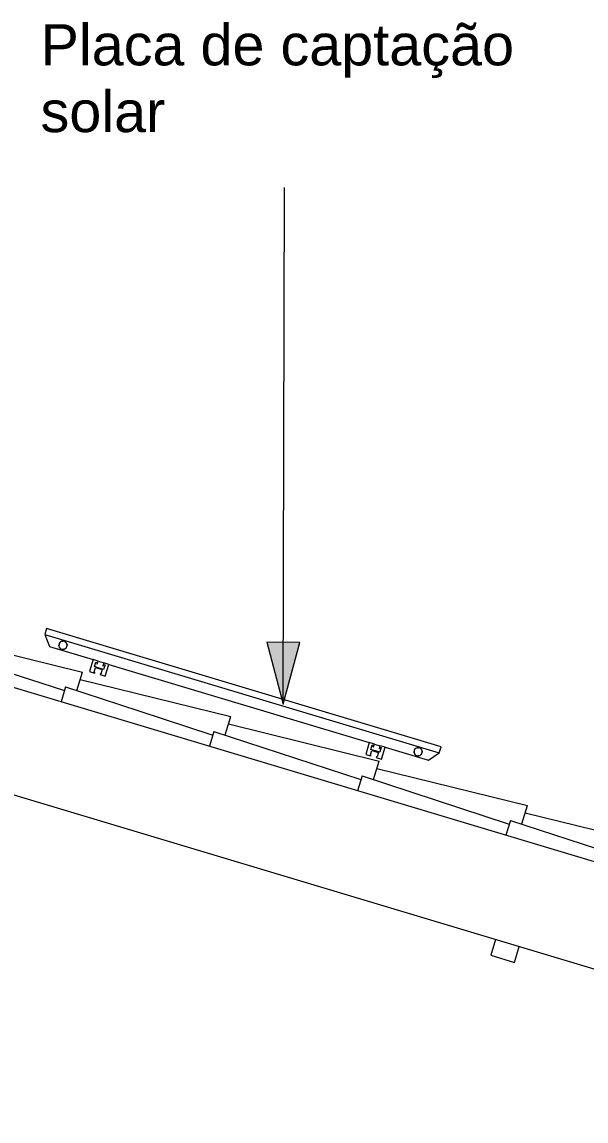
# Model space of a CAD drawing. Header units: millimetres. Extents: x -50912 to 58751, y -45352 to 5553.
# Drawn here: x 31025 to 32394, y 2523 to 5190 of the extents above; entities that cross this region are included whole.
import ezdxf

# ---------------------------------------------------------------- set-up
doc = ezdxf.new("R2010")
doc.units = ezdxf.units.MM
for name, color, linetype, lineweight in [('A-GENM', 13, 'Continuous', 9), ('A-GLAZ-CURT', 52, 'Continuous', 9), ('A-GLAZ-CWMG', 51, 'Continuous', 9), ('A-ROOF-OTLN', 132, 'Continuous', 9), ('G-ANNO-TEXT', 231, 'Continuous', 9), ('P-SANR-FIXT', 6, 'Continuous', 9)]:
    doc.layers.add(name, color=color, linetype=linetype, lineweight=lineweight)
doc.styles.add('Arial_1', font='arial.ttf', dxfattribs={"height": 100})

# ---------------------------------------------------------------- blocks, each defined once
blk = doc.blocks.new('Rectangular Mullion - Terça-3868470-FACHADA LATERAL ESQUERDA GARAGEM')
at = {"layer": 'A-GLAZ-CWMG'}
for p, q in [((-37938.4, 2963.1), (-37949.9, 2924.8)), ((-37892.4, 2907.6), (-37880.9, 2945.9)), ((-37949.9, 2924.8), (-37892.4, 2907.6))]:
    blk.add_line(p, q, dxfattribs=at)
blk = doc.blocks.new('CRT_HDR_AQC_Placa solar para telhado - 1_00 x 0_96-3871470-FACHADA LATERAL ESQUERDA GARAGEM')
at = {"layer": 'A-GENM'}
for p, q in [((-39028.2, 3718.1), (-39032.5, 3703.8)), ((-38070.4, 3430.8), (-39028.2, 3718.1)), ((-39032.5, 3703.8), (-38074.7, 3416.4)), ((-39032.5, 3703.8), (-39020.5, 3674.1)), ((-38996.9, 3682.4), (-38995.6, 3684.2)), ((-38994.6, 3685.1), (-38993.9, 3685.6)), ((-38991.9, 3686.7), (-38991.1, 3687)), ((-38989.8, 3687.3), (-38987.5, 3687.4)), ((-38983.3, 3686.1), (-38981.5, 3684.8)), ((-38980.5, 3683.8), (-38980, 3683.1)), ((-39020.5, 3674.1), (-38915.2, 3642.5)), ((-38998.1, 3675.9), (-38998.2, 3678.1)), ((-38997.5, 3673.7), (-38997.8, 3674.5)), ((-38995.9, 3671), (-38996.4, 3671.7)), ((-38993.1, 3668.7), (-38995, 3670)), ((-38986.6, 3667.5), (-38988.9, 3667.4)), ((-38984.5, 3668.1), (-38985.3, 3667.8)), ((-38979.9, 3671.9), (-38980.4, 3671.2)), ((-38978.9, 3681.1), (-38978.6, 3680.3)), ((-38978.3, 3679), (-38978.2, 3676.8)), ((-38902.3, 3638.6), (-38889.3, 3634.7)), ((-38876.9, 3631), (-38244.7, 3441.3)), ((-38232.3, 3437.6), (-38218.8, 3433.6)), ((-38206.4, 3429.8), (-38101, 3398.2)), ((-38136, 3417.2), (-38136.1, 3419.5)), ((-38135.4, 3415.1), (-38135.7, 3415.9)), ((-38134.9, 3423.7), (-38133.5, 3425.6)), ((-38132.6, 3426.5), (-38131.9, 3427)), ((-38129.9, 3428.1), (-38129, 3428.4)), ((-38127.7, 3428.7), (-38125.5, 3428.8)), ((-38121.2, 3427.5), (-38119.4, 3426.2)), ((-38118.5, 3425.2), (-38117.9, 3424.5)), ((-38116.9, 3422.5), (-38116.6, 3421.7)), ((-38116.3, 3420.4), (-38116.2, 3418.1)), ((-38101, 3398.2), (-38074.7, 3416.4)), ((-38074.7, 3416.4), (-38070.4, 3430.8)), ((-38133.8, 3412.4), (-38134.4, 3413.1)), ((-38131.7, 3410.5), (-38132.9, 3411.4)), ((-38124.6, 3408.9), (-38126.8, 3408.8)), ((-38122.4, 3409.5), (-38123.3, 3409.2)), ((-38119.8, 3411.1), (-38120.5, 3410.6)), ((-38117.5, 3413.9), (-38118.8, 3412.1))]:
    blk.add_line(p, q, dxfattribs=at)
for centre, start, end in [((-38988.2, 3677.4), 343.3008, 163.3008), ((-38988.2, 3677.4), 163.3008, 343.3008), ((-38126.2, 3418.8), 163.3008, 343.3008), ((-38126.2, 3418.8), 343.3008, 163.3008)]:
    blk.add_arc(centre, 10, start, end, dxfattribs=at)
blk = doc.blocks.new('Trilho para Coletor Solar - Trilho para Coletor Solar-V55-FACHADA LATERAL ESQUERDA GARAGEM')
at = {"layer": 'A-GENM'}
for p, q in [((-38244.7, 3441.3), (-38253.3, 3412.6)), ((-38232.3, 3437.6), (-38244.7, 3441.3)), ((-38241.7, 3411.2), (-38238.4, 3422)), ((-38240.8, 3424.3), (-38237.5, 3435.5)), ((-38229.9, 3421), (-38240.8, 3424.3)), ((-38238.4, 3422), (-38230.3, 3419.5)), ((-38237.5, 3435.5), (-38234.6, 3434.6)), ((-38234.6, 3434.6), (-38235.7, 3431)), ((-38235.7, 3431), (-38234.4, 3430.6)), ((-38234.4, 3430.6), (-38232.3, 3437.6)), ((-38230.3, 3419.5), (-38222.3, 3417.1)), ((-38219, 3417.8), (-38229.9, 3421)), ((-38222.3, 3417.1), (-38225.5, 3406.3)), ((-38218.8, 3433.6), (-38220.9, 3426.6)), ((-38220.9, 3426.6), (-38219.6, 3426.2)), ((-38219.6, 3426.2), (-38218.5, 3429.8)), ((-38215.6, 3428.9), (-38219, 3417.8)), ((-38206.4, 3429.8), (-38218.8, 3433.6)), ((-38218.5, 3429.8), (-38215.6, 3428.9)), ((-38215, 3401.1), (-38206.4, 3429.8)), ((-38253.3, 3412.6), (-38240.6, 3408.8)), ((-38240, 3410.7), (-38241.7, 3411.2)), ((-38240.6, 3408.8), (-38240, 3410.7)), ((-38227.1, 3406.8), (-38227.7, 3404.9)), ((-38227.7, 3404.9), (-38215, 3401.1)), ((-38225.5, 3406.3), (-38227.1, 3406.8))]:
    blk.add_line(p, q, dxfattribs=at)
blk = doc.blocks.new('COLONIAL BASE - COLONIAL BASE-V56-FACHADA LATERAL ESQUERDA GARAGEM')
at = {"layer": 'A-GLAZ-CURT'}
blk.add_line((-37146.2, 3054.5), (-36780.9, 2964.3), dxfattribs=at)
blk = doc.blocks.new('COLONIAL BASE - COLONIAL BASE-V65-FACHADA LATERAL ESQUERDA GARAGEM')
at = {"layer": 'A-GLAZ-CURT'}
for p, q in [((-37866.2, 3270.5), (-37500.9, 3180.3)), ((-37902.1, 3252.2), (-37912.9, 3216.2)), ((-37902.1, 3252.2), (-37545.2, 3135.5)), ((-37514.2, 3135.9), (-37500.9, 3180.3))]:
    blk.add_line(p, q, dxfattribs=at)
blk = doc.blocks.new('COLONIAL BASE - COLONIAL BASE-V66-FACHADA LATERAL ESQUERDA GARAGEM')
at = {"layer": 'A-GLAZ-CURT'}
for p, q in [((-38226.2, 3378.5), (-37860.9, 3288.3)), ((-38262.1, 3360.2), (-38272.9, 3324.2)), ((-38262.1, 3360.2), (-37905, 3243.4)), ((-37874.3, 3243.6), (-37860.9, 3288.3))]:
    blk.add_line(p, q, dxfattribs=at)
blk = doc.blocks.new('COLONIAL BASE - COLONIAL BASE-V67-FACHADA LATERAL ESQUERDA GARAGEM')
at = {"layer": 'A-GLAZ-CURT'}
for p, q in [((-38622.1, 3468.2), (-38632.9, 3432.2)), ((-38622.1, 3468.2), (-38264.8, 3351.3)), ((-38586.2, 3486.5), (-38220.9, 3396.3)), ((-38234.2, 3351.8), (-38220.9, 3396.3))]:
    blk.add_line(p, q, dxfattribs=at)
blk = doc.blocks.new('COLONIAL BASE - COLONIAL BASE-V68-FACHADA LATERAL ESQUERDA GARAGEM')
at = {"layer": 'A-GLAZ-CURT'}
for p, q in [((-38982.1, 3576.2), (-38992.9, 3540.2)), ((-38982.1, 3576.2), (-38804.1, 3518)), ((-38946.2, 3594.5), (-38580.9, 3504.3)), ((-38804.1, 3518), (-38624.8, 3459.3)), ((-38594.2, 3459.8), (-38580.9, 3504.3))]:
    blk.add_line(p, q, dxfattribs=at)
blk = doc.blocks.new('COLONIAL BASE - COLONIAL BASE-V69-FACHADA LATERAL ESQUERDA GARAGEM')
at = {"layer": 'A-GLAZ-CURT'}
for p, q in [((-39342.1, 3684.2), (-39352.9, 3648.2)), ((-39342.1, 3684.2), (-38984.8, 3567.3)), ((-39306.2, 3702.5), (-38940.9, 3612.3)), ((-38954.3, 3567.7), (-38940.9, 3612.3))]:
    blk.add_line(p, q, dxfattribs=at)

msp = doc.modelspace()

# ---------------------------------------------------------------- hatches: boundary and pattern name
at = {"layer": 'G-ANNO-TEXT'}
msp.add_hatch(color=7, dxfattribs=at).paths.add_polyline_path([(31659.133, 3534.512), (31699.684, 3684.416), (31619.3, 3684.608)])

# ---------------------------------------------------------------- linework, layer by layer
at = {"layer": 'A-ROOF-OTLN'}
for p, q in [((26443.116, 4943.522), (33643.116, 2783.522)), ((33643.116, 2522.515), (26443.116, 4682.515))]:
    msp.add_line(p, q, dxfattribs=at)
at = {"layer": 'G-ANNO-TEXT', "color": 7}
for p, q in [((31659.133, 3534.512), (31662.133, 4788.412)), ((31699.684, 3684.416), (31619.3, 3684.608)), ((31619.3, 3684.608), (31659.133, 3534.512)), ((31659.133, 3534.512), (31699.684, 3684.416))]:
    msp.add_line(p, q, dxfattribs=at)

# ---------------------------------------------------------------- block references
at = {"layer": 'A-GENM', "color": 7}
for p in [(69442.288, 201.144), (70112.767, 0)]:
    msp.add_blockref('Trilho para Coletor Solar - Trilho para Coletor Solar-V55-FACHADA LATERAL ESQUERDA GARAGEM', p, dxfattribs=at)
at = {"layer": 'A-GLAZ-CURT'}
for name, p in [('COLONIAL BASE - COLONIAL BASE-V69-FACHADA LATERAL ESQUERDA GARAGEM', (70112.767, 0)), ('COLONIAL BASE - COLONIAL BASE-V56-FACHADA LATERAL ESQUERDA GARAGEM', (67952.767, 648)), ('COLONIAL BASE - COLONIAL BASE-V56-FACHADA LATERAL ESQUERDA GARAGEM', (67952.767, 648)), ('COLONIAL BASE - COLONIAL BASE-V56-FACHADA LATERAL ESQUERDA GARAGEM', (67952.767, 648)), ('COLONIAL BASE - COLONIAL BASE-V56-FACHADA LATERAL ESQUERDA GARAGEM', (67952.767, 648)), ('COLONIAL BASE - COLONIAL BASE-V56-FACHADA LATERAL ESQUERDA GARAGEM', (67952.767, 648)), ('COLONIAL BASE - COLONIAL BASE-V56-FACHADA LATERAL ESQUERDA GARAGEM', (67952.767, 648)), ('COLONIAL BASE - COLONIAL BASE-V56-FACHADA LATERAL ESQUERDA GARAGEM', (67952.767, 648)), ('COLONIAL BASE - COLONIAL BASE-V56-FACHADA LATERAL ESQUERDA GARAGEM', (67952.767, 648)), ('COLONIAL BASE - COLONIAL BASE-V56-FACHADA LATERAL ESQUERDA GARAGEM', (67952.767, 648)), ('COLONIAL BASE - COLONIAL BASE-V56-FACHADA LATERAL ESQUERDA GARAGEM', (67952.767, 648)), ('COLONIAL BASE - COLONIAL BASE-V56-FACHADA LATERAL ESQUERDA GARAGEM', (67952.767, 648)), ('COLONIAL BASE - COLONIAL BASE-V56-FACHADA LATERAL ESQUERDA GARAGEM', (67952.767, 648)), ('COLONIAL BASE - COLONIAL BASE-V56-FACHADA LATERAL ESQUERDA GARAGEM', (67952.767, 648)), ('COLONIAL BASE - COLONIAL BASE-V56-FACHADA LATERAL ESQUERDA GARAGEM', (67952.767, 648)), ('COLONIAL BASE - COLONIAL BASE-V56-FACHADA LATERAL ESQUERDA GARAGEM', (67952.767, 648)), ('COLONIAL BASE - COLONIAL BASE-V56-FACHADA LATERAL ESQUERDA GARAGEM', (67952.767, 648)), ('COLONIAL BASE - COLONIAL BASE-V56-FACHADA LATERAL ESQUERDA GARAGEM', (67952.767, 648)), ('COLONIAL BASE - COLONIAL BASE-V56-FACHADA LATERAL ESQUERDA GARAGEM', (67952.767, 648)), ('COLONIAL BASE - COLONIAL BASE-V56-FACHADA LATERAL ESQUERDA GARAGEM', (67952.767, 648)), ('COLONIAL BASE - COLONIAL BASE-V56-FACHADA LATERAL ESQUERDA GARAGEM', (67952.767, 648)), ('COLONIAL BASE - COLONIAL BASE-V56-FACHADA LATERAL ESQUERDA GARAGEM', (67952.767, 648)), ('COLONIAL BASE - COLONIAL BASE-V56-FACHADA LATERAL ESQUERDA GARAGEM', (67952.767, 648)), ('COLONIAL BASE - COLONIAL BASE-V56-FACHADA LATERAL ESQUERDA GARAGEM', (67952.767, 648)), ('COLONIAL BASE - COLONIAL BASE-V56-FACHADA LATERAL ESQUERDA GARAGEM', (67952.767, 648)), ('COLONIAL BASE - COLONIAL BASE-V56-FACHADA LATERAL ESQUERDA GARAGEM', (67952.767, 648)), ('COLONIAL BASE - COLONIAL BASE-V56-FACHADA LATERAL ESQUERDA GARAGEM', (67952.767, 648)), ('COLONIAL BASE - COLONIAL BASE-V56-FACHADA LATERAL ESQUERDA GARAGEM', (67952.767, 648)), ('COLONIAL BASE - COLONIAL BASE-V56-FACHADA LATERAL ESQUERDA GARAGEM', (67952.767, 648)), ('COLONIAL BASE - COLONIAL BASE-V56-FACHADA LATERAL ESQUERDA GARAGEM', (67952.767, 648)), ('COLONIAL BASE - COLONIAL BASE-V56-FACHADA LATERAL ESQUERDA GARAGEM', (67952.767, 648)), ('COLONIAL BASE - COLONIAL BASE-V56-FACHADA LATERAL ESQUERDA GARAGEM', (67952.767, 648)), ('COLONIAL BASE - COLONIAL BASE-V56-FACHADA LATERAL ESQUERDA GARAGEM', (67952.767, 648)), ('COLONIAL BASE - COLONIAL BASE-V56-FACHADA LATERAL ESQUERDA GARAGEM', (67952.767, 648)), ('COLONIAL BASE - COLONIAL BASE-V56-FACHADA LATERAL ESQUERDA GARAGEM', (67952.767, 648)), ('COLONIAL BASE - COLONIAL BASE-V56-FACHADA LATERAL ESQUERDA GARAGEM', (67952.767, 648)), ('COLONIAL BASE - COLONIAL BASE-V56-FACHADA LATERAL ESQUERDA GARAGEM', (67952.767, 648)), ('COLONIAL BASE - COLONIAL BASE-V56-FACHADA LATERAL ESQUERDA GARAGEM', (67952.767, 648)), ('COLONIAL BASE - COLONIAL BASE-V56-FACHADA LATERAL ESQUERDA GARAGEM', (67952.767, 648)), ('COLONIAL BASE - COLONIAL BASE-V56-FACHADA LATERAL ESQUERDA GARAGEM', (67952.767, 648)), ('COLONIAL BASE - COLONIAL BASE-V56-FACHADA LATERAL ESQUERDA GARAGEM', (67952.767, 648)), ('COLONIAL BASE - COLONIAL BASE-V56-FACHADA LATERAL ESQUERDA GARAGEM', (67952.767, 648)), ('COLONIAL BASE - COLONIAL BASE-V56-FACHADA LATERAL ESQUERDA GARAGEM', (67952.767, 648)), ('COLONIAL BASE - COLONIAL BASE-V56-FACHADA LATERAL ESQUERDA GARAGEM', (67952.767, 648)), ('COLONIAL BASE - COLONIAL BASE-V56-FACHADA LATERAL ESQUERDA GARAGEM', (67952.767, 648)), ('COLONIAL BASE - COLONIAL BASE-V56-FACHADA LATERAL ESQUERDA GARAGEM', (67952.767, 648)), ('COLONIAL BASE - COLONIAL BASE-V56-FACHADA LATERAL ESQUERDA GARAGEM', (67952.767, 648)), ('COLONIAL BASE - COLONIAL BASE-V56-FACHADA LATERAL ESQUERDA GARAGEM', (67952.767, 648)), ('COLONIAL BASE - COLONIAL BASE-V56-FACHADA LATERAL ESQUERDA GARAGEM', (67952.767, 648)), ('COLONIAL BASE - COLONIAL BASE-V56-FACHADA LATERAL ESQUERDA GARAGEM', (67952.767, 648)), ('COLONIAL BASE - COLONIAL BASE-V56-FACHADA LATERAL ESQUERDA GARAGEM', (67952.767, 648)), ('COLONIAL BASE - COLONIAL BASE-V68-FACHADA LATERAL ESQUERDA GARAGEM', (70112.767, 0)), ('COLONIAL BASE - COLONIAL BASE-V56-FACHADA LATERAL ESQUERDA GARAGEM', (68312.767, 540)), ('COLONIAL BASE - COLONIAL BASE-V56-FACHADA LATERAL ESQUERDA GARAGEM', (68312.767, 540)), ('COLONIAL BASE - COLONIAL BASE-V56-FACHADA LATERAL ESQUERDA GARAGEM', (68312.767, 540)), ('COLONIAL BASE - COLONIAL BASE-V56-FACHADA LATERAL ESQUERDA GARAGEM', (68312.767, 540)), ('COLONIAL BASE - COLONIAL BASE-V56-FACHADA LATERAL ESQUERDA GARAGEM', (68312.767, 540)), ('COLONIAL BASE - COLONIAL BASE-V56-FACHADA LATERAL ESQUERDA GARAGEM', (68312.767, 540)), ('COLONIAL BASE - COLONIAL BASE-V56-FACHADA LATERAL ESQUERDA GARAGEM', (68312.767, 540)), ('COLONIAL BASE - COLONIAL BASE-V56-FACHADA LATERAL ESQUERDA GARAGEM', (68312.767, 540)), ('COLONIAL BASE - COLONIAL BASE-V56-FACHADA LATERAL ESQUERDA GARAGEM', (68312.767, 540)), ('COLONIAL BASE - COLONIAL BASE-V56-FACHADA LATERAL ESQUERDA GARAGEM', (68312.767, 540)), ('COLONIAL BASE - COLONIAL BASE-V56-FACHADA LATERAL ESQUERDA GARAGEM', (68312.767, 540)), ('COLONIAL BASE - COLONIAL BASE-V56-FACHADA LATERAL ESQUERDA GARAGEM', (68312.767, 540)), ('COLONIAL BASE - COLONIAL BASE-V56-FACHADA LATERAL ESQUERDA GARAGEM', (68312.767, 540)), ('COLONIAL BASE - COLONIAL BASE-V56-FACHADA LATERAL ESQUERDA GARAGEM', (68312.767, 540)), ('COLONIAL BASE - COLONIAL BASE-V56-FACHADA LATERAL ESQUERDA GARAGEM', (68312.767, 540)), ('COLONIAL BASE - COLONIAL BASE-V56-FACHADA LATERAL ESQUERDA GARAGEM', (68312.767, 540)), ('COLONIAL BASE - COLONIAL BASE-V56-FACHADA LATERAL ESQUERDA GARAGEM', (68312.767, 540)), ('COLONIAL BASE - COLONIAL BASE-V56-FACHADA LATERAL ESQUERDA GARAGEM', (68312.767, 540)), ('COLONIAL BASE - COLONIAL BASE-V56-FACHADA LATERAL ESQUERDA GARAGEM', (68312.767, 540)), ('COLONIAL BASE - COLONIAL BASE-V56-FACHADA LATERAL ESQUERDA GARAGEM', (68312.767, 540)), ('COLONIAL BASE - COLONIAL BASE-V56-FACHADA LATERAL ESQUERDA GARAGEM', (68312.767, 540)), ('COLONIAL BASE - COLONIAL BASE-V56-FACHADA LATERAL ESQUERDA GARAGEM', (68312.767, 540)), ('COLONIAL BASE - COLONIAL BASE-V56-FACHADA LATERAL ESQUERDA GARAGEM', (68312.767, 540)), ('COLONIAL BASE - COLONIAL BASE-V56-FACHADA LATERAL ESQUERDA GARAGEM', (68312.767, 540)), ('COLONIAL BASE - COLONIAL BASE-V56-FACHADA LATERAL ESQUERDA GARAGEM', (68312.767, 540)), ('COLONIAL BASE - COLONIAL BASE-V56-FACHADA LATERAL ESQUERDA GARAGEM', (68312.767, 540)), ('COLONIAL BASE - COLONIAL BASE-V56-FACHADA LATERAL ESQUERDA GARAGEM', (68312.767, 540)), ('COLONIAL BASE - COLONIAL BASE-V56-FACHADA LATERAL ESQUERDA GARAGEM', (68312.767, 540)), ('COLONIAL BASE - COLONIAL BASE-V56-FACHADA LATERAL ESQUERDA GARAGEM', (68312.767, 540)), ('COLONIAL BASE - COLONIAL BASE-V56-FACHADA LATERAL ESQUERDA GARAGEM', (68312.767, 540)), ('COLONIAL BASE - COLONIAL BASE-V56-FACHADA LATERAL ESQUERDA GARAGEM', (68312.767, 540)), ('COLONIAL BASE - COLONIAL BASE-V56-FACHADA LATERAL ESQUERDA GARAGEM', (68312.767, 540)), ('COLONIAL BASE - COLONIAL BASE-V56-FACHADA LATERAL ESQUERDA GARAGEM', (68312.767, 540)), ('COLONIAL BASE - COLONIAL BASE-V56-FACHADA LATERAL ESQUERDA GARAGEM', (68312.767, 540)), ('COLONIAL BASE - COLONIAL BASE-V56-FACHADA LATERAL ESQUERDA GARAGEM', (68312.767, 540)), ('COLONIAL BASE - COLONIAL BASE-V56-FACHADA LATERAL ESQUERDA GARAGEM', (68312.767, 540)), ('COLONIAL BASE - COLONIAL BASE-V56-FACHADA LATERAL ESQUERDA GARAGEM', (68312.767, 540)), ('COLONIAL BASE - COLONIAL BASE-V56-FACHADA LATERAL ESQUERDA GARAGEM', (68312.767, 540)), ('COLONIAL BASE - COLONIAL BASE-V56-FACHADA LATERAL ESQUERDA GARAGEM', (68312.767, 540)), ('COLONIAL BASE - COLONIAL BASE-V56-FACHADA LATERAL ESQUERDA GARAGEM', (68312.767, 540)), ('COLONIAL BASE - COLONIAL BASE-V56-FACHADA LATERAL ESQUERDA GARAGEM', (68312.767, 540)), ('COLONIAL BASE - COLONIAL BASE-V56-FACHADA LATERAL ESQUERDA GARAGEM', (68312.767, 540)), ('COLONIAL BASE - COLONIAL BASE-V56-FACHADA LATERAL ESQUERDA GARAGEM', (68312.767, 540)), ('COLONIAL BASE - COLONIAL BASE-V56-FACHADA LATERAL ESQUERDA GARAGEM', (68312.767, 540)), ('COLONIAL BASE - COLONIAL BASE-V56-FACHADA LATERAL ESQUERDA GARAGEM', (68312.767, 540)), ('COLONIAL BASE - COLONIAL BASE-V56-FACHADA LATERAL ESQUERDA GARAGEM', (68312.767, 540)), ('COLONIAL BASE - COLONIAL BASE-V56-FACHADA LATERAL ESQUERDA GARAGEM', (68312.767, 540)), ('COLONIAL BASE - COLONIAL BASE-V56-FACHADA LATERAL ESQUERDA GARAGEM', (68312.767, 540)), ('COLONIAL BASE - COLONIAL BASE-V56-FACHADA LATERAL ESQUERDA GARAGEM', (68312.767, 540)), ('COLONIAL BASE - COLONIAL BASE-V56-FACHADA LATERAL ESQUERDA GARAGEM', (68312.767, 540)), ('COLONIAL BASE - COLONIAL BASE-V67-FACHADA LATERAL ESQUERDA GARAGEM', (70112.767, 0)), ('COLONIAL BASE - COLONIAL BASE-V56-FACHADA LATERAL ESQUERDA GARAGEM', (68672.767, 432)), ('COLONIAL BASE - COLONIAL BASE-V56-FACHADA LATERAL ESQUERDA GARAGEM', (68672.767, 432)), ('COLONIAL BASE - COLONIAL BASE-V56-FACHADA LATERAL ESQUERDA GARAGEM', (68672.767, 432)), ('COLONIAL BASE - COLONIAL BASE-V56-FACHADA LATERAL ESQUERDA GARAGEM', (68672.767, 432)), ('COLONIAL BASE - COLONIAL BASE-V56-FACHADA LATERAL ESQUERDA GARAGEM', (68672.767, 432)), ('COLONIAL BASE - COLONIAL BASE-V56-FACHADA LATERAL ESQUERDA GARAGEM', (68672.767, 432)), ('COLONIAL BASE - COLONIAL BASE-V56-FACHADA LATERAL ESQUERDA GARAGEM', (68672.767, 432)), ('COLONIAL BASE - COLONIAL BASE-V56-FACHADA LATERAL ESQUERDA GARAGEM', (68672.767, 432)), ('COLONIAL BASE - COLONIAL BASE-V56-FACHADA LATERAL ESQUERDA GARAGEM', (68672.767, 432)), ('COLONIAL BASE - COLONIAL BASE-V56-FACHADA LATERAL ESQUERDA GARAGEM', (68672.767, 432)), ('COLONIAL BASE - COLONIAL BASE-V56-FACHADA LATERAL ESQUERDA GARAGEM', (68672.767, 432)), ('COLONIAL BASE - COLONIAL BASE-V56-FACHADA LATERAL ESQUERDA GARAGEM', (68672.767, 432)), ('COLONIAL BASE - COLONIAL BASE-V56-FACHADA LATERAL ESQUERDA GARAGEM', (68672.767, 432)), ('COLONIAL BASE - COLONIAL BASE-V56-FACHADA LATERAL ESQUERDA GARAGEM', (68672.767, 432)), ('COLONIAL BASE - COLONIAL BASE-V56-FACHADA LATERAL ESQUERDA GARAGEM', (68672.767, 432)), ('COLONIAL BASE - COLONIAL BASE-V56-FACHADA LATERAL ESQUERDA GARAGEM', (68672.767, 432)), ('COLONIAL BASE - COLONIAL BASE-V56-FACHADA LATERAL ESQUERDA GARAGEM', (68672.767, 432)), ('COLONIAL BASE - COLONIAL BASE-V56-FACHADA LATERAL ESQUERDA GARAGEM', (68672.767, 432)), ('COLONIAL BASE - COLONIAL BASE-V56-FACHADA LATERAL ESQUERDA GARAGEM', (68672.767, 432)), ('COLONIAL BASE - COLONIAL BASE-V56-FACHADA LATERAL ESQUERDA GARAGEM', (68672.767, 432)), ('COLONIAL BASE - COLONIAL BASE-V56-FACHADA LATERAL ESQUERDA GARAGEM', (68672.767, 432)), ('COLONIAL BASE - COLONIAL BASE-V56-FACHADA LATERAL ESQUERDA GARAGEM', (68672.767, 432)), ('COLONIAL BASE - COLONIAL BASE-V56-FACHADA LATERAL ESQUERDA GARAGEM', (68672.767, 432)), ('COLONIAL BASE - COLONIAL BASE-V56-FACHADA LATERAL ESQUERDA GARAGEM', (68672.767, 432)), ('COLONIAL BASE - COLONIAL BASE-V56-FACHADA LATERAL ESQUERDA GARAGEM', (68672.767, 432)), ('COLONIAL BASE - COLONIAL BASE-V56-FACHADA LATERAL ESQUERDA GARAGEM', (68672.767, 432)), ('COLONIAL BASE - COLONIAL BASE-V56-FACHADA LATERAL ESQUERDA GARAGEM', (68672.767, 432)), ('COLONIAL BASE - COLONIAL BASE-V56-FACHADA LATERAL ESQUERDA GARAGEM', (68672.767, 432)), ('COLONIAL BASE - COLONIAL BASE-V56-FACHADA LATERAL ESQUERDA GARAGEM', (68672.767, 432)), ('COLONIAL BASE - COLONIAL BASE-V56-FACHADA LATERAL ESQUERDA GARAGEM', (68672.767, 432)), ('COLONIAL BASE - COLONIAL BASE-V56-FACHADA LATERAL ESQUERDA GARAGEM', (68672.767, 432)), ('COLONIAL BASE - COLONIAL BASE-V56-FACHADA LATERAL ESQUERDA GARAGEM', (68672.767, 432)), ('COLONIAL BASE - COLONIAL BASE-V56-FACHADA LATERAL ESQUERDA GARAGEM', (68672.767, 432)), ('COLONIAL BASE - COLONIAL BASE-V56-FACHADA LATERAL ESQUERDA GARAGEM', (68672.767, 432)), ('COLONIAL BASE - COLONIAL BASE-V56-FACHADA LATERAL ESQUERDA GARAGEM', (68672.767, 432)), ('COLONIAL BASE - COLONIAL BASE-V56-FACHADA LATERAL ESQUERDA GARAGEM', (68672.767, 432)), ('COLONIAL BASE - COLONIAL BASE-V56-FACHADA LATERAL ESQUERDA GARAGEM', (68672.767, 432)), ('COLONIAL BASE - COLONIAL BASE-V56-FACHADA LATERAL ESQUERDA GARAGEM', (68672.767, 432)), ('COLONIAL BASE - COLONIAL BASE-V56-FACHADA LATERAL ESQUERDA GARAGEM', (68672.767, 432)), ('COLONIAL BASE - COLONIAL BASE-V56-FACHADA LATERAL ESQUERDA GARAGEM', (68672.767, 432)), ('COLONIAL BASE - COLONIAL BASE-V56-FACHADA LATERAL ESQUERDA GARAGEM', (68672.767, 432)), ('COLONIAL BASE - COLONIAL BASE-V56-FACHADA LATERAL ESQUERDA GARAGEM', (68672.767, 432)), ('COLONIAL BASE - COLONIAL BASE-V56-FACHADA LATERAL ESQUERDA GARAGEM', (68672.767, 432)), ('COLONIAL BASE - COLONIAL BASE-V56-FACHADA LATERAL ESQUERDA GARAGEM', (68672.767, 432)), ('COLONIAL BASE - COLONIAL BASE-V56-FACHADA LATERAL ESQUERDA GARAGEM', (68672.767, 432)), ('COLONIAL BASE - COLONIAL BASE-V56-FACHADA LATERAL ESQUERDA GARAGEM', (68672.767, 432)), ('COLONIAL BASE - COLONIAL BASE-V56-FACHADA LATERAL ESQUERDA GARAGEM', (68672.767, 432)), ('COLONIAL BASE - COLONIAL BASE-V56-FACHADA LATERAL ESQUERDA GARAGEM', (68672.767, 432)), ('COLONIAL BASE - COLONIAL BASE-V56-FACHADA LATERAL ESQUERDA GARAGEM', (68672.767, 432)), ('COLONIAL BASE - COLONIAL BASE-V56-FACHADA LATERAL ESQUERDA GARAGEM', (68672.767, 432)), ('COLONIAL BASE - COLONIAL BASE-V66-FACHADA LATERAL ESQUERDA GARAGEM', (70112.767, 0)), ('COLONIAL BASE - COLONIAL BASE-V56-FACHADA LATERAL ESQUERDA GARAGEM', (69032.767, 324)), ('COLONIAL BASE - COLONIAL BASE-V56-FACHADA LATERAL ESQUERDA GARAGEM', (69032.767, 324)), ('COLONIAL BASE - COLONIAL BASE-V56-FACHADA LATERAL ESQUERDA GARAGEM', (69032.767, 324)), ('COLONIAL BASE - COLONIAL BASE-V56-FACHADA LATERAL ESQUERDA GARAGEM', (69032.767, 324)), ('COLONIAL BASE - COLONIAL BASE-V56-FACHADA LATERAL ESQUERDA GARAGEM', (69032.767, 324)), ('COLONIAL BASE - COLONIAL BASE-V56-FACHADA LATERAL ESQUERDA GARAGEM', (69032.767, 324)), ('COLONIAL BASE - COLONIAL BASE-V56-FACHADA LATERAL ESQUERDA GARAGEM', (69032.767, 324)), ('COLONIAL BASE - COLONIAL BASE-V56-FACHADA LATERAL ESQUERDA GARAGEM', (69032.767, 324)), ('COLONIAL BASE - COLONIAL BASE-V56-FACHADA LATERAL ESQUERDA GARAGEM', (69032.767, 324)), ('COLONIAL BASE - COLONIAL BASE-V56-FACHADA LATERAL ESQUERDA GARAGEM', (69032.767, 324)), ('COLONIAL BASE - COLONIAL BASE-V56-FACHADA LATERAL ESQUERDA GARAGEM', (69032.767, 324)), ('COLONIAL BASE - COLONIAL BASE-V56-FACHADA LATERAL ESQUERDA GARAGEM', (69032.767, 324)), ('COLONIAL BASE - COLONIAL BASE-V56-FACHADA LATERAL ESQUERDA GARAGEM', (69032.767, 324)), ('COLONIAL BASE - COLONIAL BASE-V56-FACHADA LATERAL ESQUERDA GARAGEM', (69032.767, 324)), ('COLONIAL BASE - COLONIAL BASE-V56-FACHADA LATERAL ESQUERDA GARAGEM', (69032.767, 324)), ('COLONIAL BASE - COLONIAL BASE-V56-FACHADA LATERAL ESQUERDA GARAGEM', (69032.767, 324)), ('COLONIAL BASE - COLONIAL BASE-V56-FACHADA LATERAL ESQUERDA GARAGEM', (69032.767, 324)), ('COLONIAL BASE - COLONIAL BASE-V56-FACHADA LATERAL ESQUERDA GARAGEM', (69032.767, 324)), ('COLONIAL BASE - COLONIAL BASE-V56-FACHADA LATERAL ESQUERDA GARAGEM', (69032.767, 324)), ('COLONIAL BASE - COLONIAL BASE-V56-FACHADA LATERAL ESQUERDA GARAGEM', (69032.767, 324)), ('COLONIAL BASE - COLONIAL BASE-V56-FACHADA LATERAL ESQUERDA GARAGEM', (69032.767, 324)), ('COLONIAL BASE - COLONIAL BASE-V56-FACHADA LATERAL ESQUERDA GARAGEM', (69032.767, 324)), ('COLONIAL BASE - COLONIAL BASE-V56-FACHADA LATERAL ESQUERDA GARAGEM', (69032.767, 324)), ('COLONIAL BASE - COLONIAL BASE-V56-FACHADA LATERAL ESQUERDA GARAGEM', (69032.767, 324)), ('COLONIAL BASE - COLONIAL BASE-V56-FACHADA LATERAL ESQUERDA GARAGEM', (69032.767, 324)), ('COLONIAL BASE - COLONIAL BASE-V56-FACHADA LATERAL ESQUERDA GARAGEM', (69032.767, 324)), ('COLONIAL BASE - COLONIAL BASE-V56-FACHADA LATERAL ESQUERDA GARAGEM', (69032.767, 324)), ('COLONIAL BASE - COLONIAL BASE-V56-FACHADA LATERAL ESQUERDA GARAGEM', (69032.767, 324)), ('COLONIAL BASE - COLONIAL BASE-V56-FACHADA LATERAL ESQUERDA GARAGEM', (69032.767, 324)), ('COLONIAL BASE - COLONIAL BASE-V56-FACHADA LATERAL ESQUERDA GARAGEM', (69032.767, 324)), ('COLONIAL BASE - COLONIAL BASE-V56-FACHADA LATERAL ESQUERDA GARAGEM', (69032.767, 324)), ('COLONIAL BASE - COLONIAL BASE-V56-FACHADA LATERAL ESQUERDA GARAGEM', (69032.767, 324)), ('COLONIAL BASE - COLONIAL BASE-V56-FACHADA LATERAL ESQUERDA GARAGEM', (69032.767, 324)), ('COLONIAL BASE - COLONIAL BASE-V56-FACHADA LATERAL ESQUERDA GARAGEM', (69032.767, 324)), ('COLONIAL BASE - COLONIAL BASE-V56-FACHADA LATERAL ESQUERDA GARAGEM', (69032.767, 324)), ('COLONIAL BASE - COLONIAL BASE-V56-FACHADA LATERAL ESQUERDA GARAGEM', (69032.767, 324)), ('COLONIAL BASE - COLONIAL BASE-V56-FACHADA LATERAL ESQUERDA GARAGEM', (69032.767, 324)), ('COLONIAL BASE - COLONIAL BASE-V56-FACHADA LATERAL ESQUERDA GARAGEM', (69032.767, 324)), ('COLONIAL BASE - COLONIAL BASE-V56-FACHADA LATERAL ESQUERDA GARAGEM', (69032.767, 324)), ('COLONIAL BASE - COLONIAL BASE-V56-FACHADA LATERAL ESQUERDA GARAGEM', (69032.767, 324)), ('COLONIAL BASE - COLONIAL BASE-V56-FACHADA LATERAL ESQUERDA GARAGEM', (69032.767, 324)), ('COLONIAL BASE - COLONIAL BASE-V56-FACHADA LATERAL ESQUERDA GARAGEM', (69032.767, 324)), ('COLONIAL BASE - COLONIAL BASE-V56-FACHADA LATERAL ESQUERDA GARAGEM', (69032.767, 324)), ('COLONIAL BASE - COLONIAL BASE-V56-FACHADA LATERAL ESQUERDA GARAGEM', (69032.767, 324)), ('COLONIAL BASE - COLONIAL BASE-V56-FACHADA LATERAL ESQUERDA GARAGEM', (69032.767, 324)), ('COLONIAL BASE - COLONIAL BASE-V56-FACHADA LATERAL ESQUERDA GARAGEM', (69032.767, 324)), ('COLONIAL BASE - COLONIAL BASE-V56-FACHADA LATERAL ESQUERDA GARAGEM', (69032.767, 324)), ('COLONIAL BASE - COLONIAL BASE-V56-FACHADA LATERAL ESQUERDA GARAGEM', (69032.767, 324)), ('COLONIAL BASE - COLONIAL BASE-V56-FACHADA LATERAL ESQUERDA GARAGEM', (69032.767, 324)), ('COLONIAL BASE - COLONIAL BASE-V56-FACHADA LATERAL ESQUERDA GARAGEM', (69032.767, 324)), ('COLONIAL BASE - COLONIAL BASE-V65-FACHADA LATERAL ESQUERDA GARAGEM', (70112.767, 0)), ('COLONIAL BASE - COLONIAL BASE-V56-FACHADA LATERAL ESQUERDA GARAGEM', (69392.767, 216)), ('COLONIAL BASE - COLONIAL BASE-V56-FACHADA LATERAL ESQUERDA GARAGEM', (69392.767, 216)), ('COLONIAL BASE - COLONIAL BASE-V56-FACHADA LATERAL ESQUERDA GARAGEM', (69392.767, 216)), ('COLONIAL BASE - COLONIAL BASE-V56-FACHADA LATERAL ESQUERDA GARAGEM', (69392.767, 216)), ('COLONIAL BASE - COLONIAL BASE-V56-FACHADA LATERAL ESQUERDA GARAGEM', (69392.767, 216)), ('COLONIAL BASE - COLONIAL BASE-V56-FACHADA LATERAL ESQUERDA GARAGEM', (69392.767, 216)), ('COLONIAL BASE - COLONIAL BASE-V56-FACHADA LATERAL ESQUERDA GARAGEM', (69392.767, 216)), ('COLONIAL BASE - COLONIAL BASE-V56-FACHADA LATERAL ESQUERDA GARAGEM', (69392.767, 216)), ('COLONIAL BASE - COLONIAL BASE-V56-FACHADA LATERAL ESQUERDA GARAGEM', (69392.767, 216)), ('COLONIAL BASE - COLONIAL BASE-V56-FACHADA LATERAL ESQUERDA GARAGEM', (69392.767, 216)), ('COLONIAL BASE - COLONIAL BASE-V56-FACHADA LATERAL ESQUERDA GARAGEM', (69392.767, 216)), ('COLONIAL BASE - COLONIAL BASE-V56-FACHADA LATERAL ESQUERDA GARAGEM', (69392.767, 216)), ('COLONIAL BASE - COLONIAL BASE-V56-FACHADA LATERAL ESQUERDA GARAGEM', (69392.767, 216)), ('COLONIAL BASE - COLONIAL BASE-V56-FACHADA LATERAL ESQUERDA GARAGEM', (69392.767, 216)), ('COLONIAL BASE - COLONIAL BASE-V56-FACHADA LATERAL ESQUERDA GARAGEM', (69392.767, 216)), ('COLONIAL BASE - COLONIAL BASE-V56-FACHADA LATERAL ESQUERDA GARAGEM', (69392.767, 216)), ('COLONIAL BASE - COLONIAL BASE-V56-FACHADA LATERAL ESQUERDA GARAGEM', (69392.767, 216)), ('COLONIAL BASE - COLONIAL BASE-V56-FACHADA LATERAL ESQUERDA GARAGEM', (69392.767, 216)), ('COLONIAL BASE - COLONIAL BASE-V56-FACHADA LATERAL ESQUERDA GARAGEM', (69392.767, 216)), ('COLONIAL BASE - COLONIAL BASE-V56-FACHADA LATERAL ESQUERDA GARAGEM', (69392.767, 216)), ('COLONIAL BASE - COLONIAL BASE-V56-FACHADA LATERAL ESQUERDA GARAGEM', (69392.767, 216)), ('COLONIAL BASE - COLONIAL BASE-V56-FACHADA LATERAL ESQUERDA GARAGEM', (69392.767, 216)), ('COLONIAL BASE - COLONIAL BASE-V56-FACHADA LATERAL ESQUERDA GARAGEM', (69392.767, 216)), ('COLONIAL BASE - COLONIAL BASE-V56-FACHADA LATERAL ESQUERDA GARAGEM', (69392.767, 216)), ('COLONIAL BASE - COLONIAL BASE-V56-FACHADA LATERAL ESQUERDA GARAGEM', (69392.767, 216)), ('COLONIAL BASE - COLONIAL BASE-V56-FACHADA LATERAL ESQUERDA GARAGEM', (69392.767, 216)), ('COLONIAL BASE - COLONIAL BASE-V56-FACHADA LATERAL ESQUERDA GARAGEM', (69392.767, 216)), ('COLONIAL BASE - COLONIAL BASE-V56-FACHADA LATERAL ESQUERDA GARAGEM', (69392.767, 216)), ('COLONIAL BASE - COLONIAL BASE-V56-FACHADA LATERAL ESQUERDA GARAGEM', (69392.767, 216)), ('COLONIAL BASE - COLONIAL BASE-V56-FACHADA LATERAL ESQUERDA GARAGEM', (69392.767, 216)), ('COLONIAL BASE - COLONIAL BASE-V56-FACHADA LATERAL ESQUERDA GARAGEM', (69392.767, 216)), ('COLONIAL BASE - COLONIAL BASE-V56-FACHADA LATERAL ESQUERDA GARAGEM', (69392.767, 216)), ('COLONIAL BASE - COLONIAL BASE-V56-FACHADA LATERAL ESQUERDA GARAGEM', (69392.767, 216)), ('COLONIAL BASE - COLONIAL BASE-V56-FACHADA LATERAL ESQUERDA GARAGEM', (69392.767, 216)), ('COLONIAL BASE - COLONIAL BASE-V56-FACHADA LATERAL ESQUERDA GARAGEM', (69392.767, 216)), ('COLONIAL BASE - COLONIAL BASE-V56-FACHADA LATERAL ESQUERDA GARAGEM', (69392.767, 216)), ('COLONIAL BASE - COLONIAL BASE-V56-FACHADA LATERAL ESQUERDA GARAGEM', (69392.767, 216)), ('COLONIAL BASE - COLONIAL BASE-V56-FACHADA LATERAL ESQUERDA GARAGEM', (69392.767, 216)), ('COLONIAL BASE - COLONIAL BASE-V56-FACHADA LATERAL ESQUERDA GARAGEM', (69392.767, 216)), ('COLONIAL BASE - COLONIAL BASE-V56-FACHADA LATERAL ESQUERDA GARAGEM', (69392.767, 216)), ('COLONIAL BASE - COLONIAL BASE-V56-FACHADA LATERAL ESQUERDA GARAGEM', (69392.767, 216)), ('COLONIAL BASE - COLONIAL BASE-V56-FACHADA LATERAL ESQUERDA GARAGEM', (69392.767, 216)), ('COLONIAL BASE - COLONIAL BASE-V56-FACHADA LATERAL ESQUERDA GARAGEM', (69392.767, 216)), ('COLONIAL BASE - COLONIAL BASE-V56-FACHADA LATERAL ESQUERDA GARAGEM', (69392.767, 216)), ('COLONIAL BASE - COLONIAL BASE-V56-FACHADA LATERAL ESQUERDA GARAGEM', (69392.767, 216)), ('COLONIAL BASE - COLONIAL BASE-V56-FACHADA LATERAL ESQUERDA GARAGEM', (69392.767, 216)), ('COLONIAL BASE - COLONIAL BASE-V56-FACHADA LATERAL ESQUERDA GARAGEM', (69392.767, 216)), ('COLONIAL BASE - COLONIAL BASE-V56-FACHADA LATERAL ESQUERDA GARAGEM', (69392.767, 216)), ('COLONIAL BASE - COLONIAL BASE-V56-FACHADA LATERAL ESQUERDA GARAGEM', (69392.767, 216)), ('COLONIAL BASE - COLONIAL BASE-V56-FACHADA LATERAL ESQUERDA GARAGEM', (69392.767, 216))]:
    msp.add_blockref(name, p, dxfattribs=at)
at = {"layer": 'A-GLAZ-CWMG'}
msp.add_blockref('Rectangular Mullion - Terça-3868470-FACHADA LATERAL ESQUERDA GARAGEM', (70112.767, 0), dxfattribs=at)
at = {"layer": 'P-SANR-FIXT', "color": 7}
msp.add_blockref('CRT_HDR_AQC_Placa solar para telhado - 1_00 x 0_96-3871470-FACHADA LATERAL ESQUERDA GARAGEM', (70112.767, 0), dxfattribs=at)

# ---------------------------------------------------------------- texts
at = {"layer": 'G-ANNO-TEXT', "color": 7, "char_height": 100, "attachment_point": 1, "style": 'Arial_1'}
for s, insert, width in [('Placa de captação', (31070.133, 5185.028), 1431.01219), ('solar', (31070.133, 5022.971), 376.79312)]:
    msp.add_mtext(s, dxfattribs=dict(at, insert=insert, width=width))

doc.saveas('drawing.dxf')
